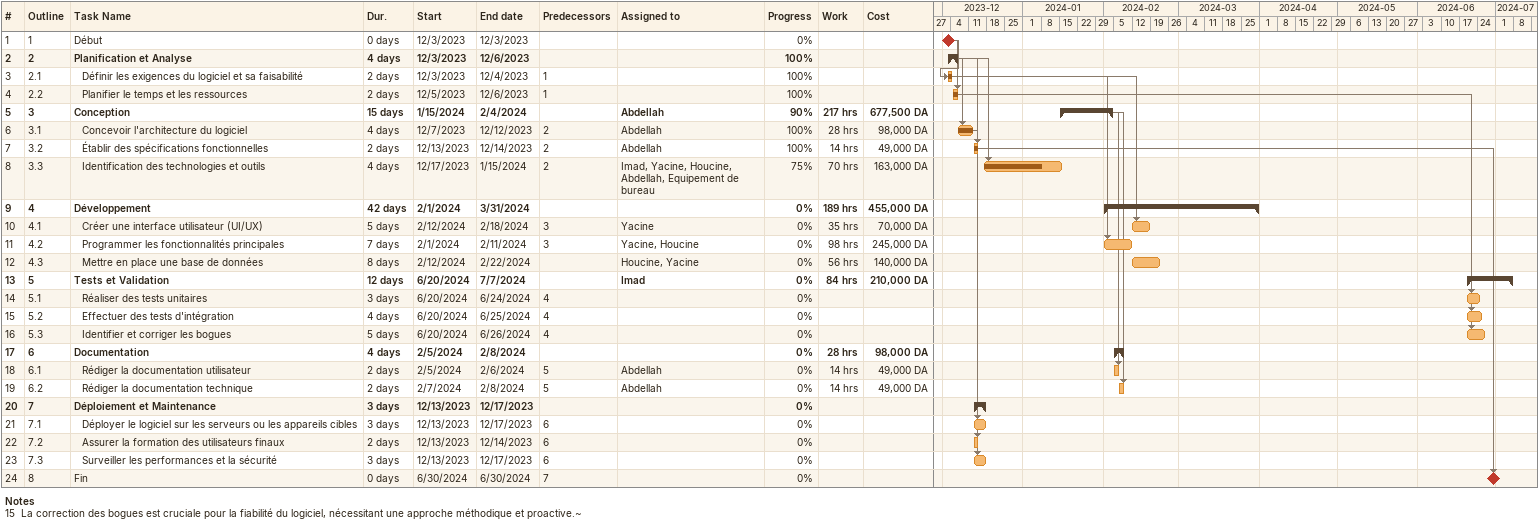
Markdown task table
| ID | WBS | Task | Duration | Start | Finish | Predecessors | Resources | % complete | Work (h) | Cost (DA) |
|---|---|---|---|---|---|---|---|---|---|---|
| 1 | 1 | Début | 0d | 2023-12-03 | 2023-12-03 |  |  | 0 |  |  |
| 2 | 2 | **Planification et Analyse** | 4d | 2023-12-03 | 2023-12-06 |  |  | 100 |  |  |
| 3 | 2.1 | Définir les exigences du logiciel et sa faisabilité | 2d | 2023-12-03 | 2023-12-04 | 1 |  | 100 |  |  |
| 4 | 2.2 | Planifier le temps et les ressources | 2d | 2023-12-05 | 2023-12-06 | 1 |  | 100 |  |  |
| 5 | 3 | **Conception** | 15d | 2024-01-15 | 2024-02-04 |  | Abdellah | 90 | 217 | 677500 |
| 6 | 3.1 | Concevoir l'architecture du logiciel | 4d | 2023-12-07 | 2023-12-12 | 2 | Abdellah | 100 | 28 | 98000 |
| 7 | 3.2 | Établir des spécifications fonctionnelles | 2d | 2023-12-13 | 2023-12-14 | 2 | Abdellah | 100 | 14 | 49000 |
| 8 | 3.3 | Identification des technologies et outils | 4d | 2023-12-17 | 2024-01-15 | 2 | Imad, Yacine, Houcine, Abdellah, Equipement de bureau | 75 | 70 | 163000 |
| 9 | 4 | **Développement** | 42d | 2024-02-01 | 2024-03-31 |  |  | 0 | 189 | 455000 |
| 10 | 4.1 | Créer une interface utilisateur (UI/UX) | 5d | 2024-02-12 | 2024-02-18 | 3 | Yacine | 0 | 35 | 70000 |
| 11 | 4.2 | Programmer les fonctionnalités principales | 7d | 2024-02-01 | 2024-02-11 | 3 | Yacine, Houcine | 0 | 98 | 245000 |
| 12 | 4.3 | Mettre en place une base de données | 8d | 2024-02-12 | 2024-02-22 |  | Houcine, Yacine | 0 | 56 | 140000 |
| 13 | 5 | **Tests et Validation** | 12d | 2024-06-20 | 2024-07-07 |  | Imad | 0 | 84 | 210000 |
| 14 | 5.1 | Réaliser des tests unitaires | 3d | 2024-06-20 | 2024-06-24 | 4 |  | 0 |  |  |
| 15 | 5.2 | Effectuer des tests d'intégration | 4d | 2024-06-20 | 2024-06-25 | 4 |  | 0 |  |  |
| 16 | 5.3 | Identifier et corriger les bogues | 5d | 2024-06-20 | 2024-06-26 | 4 |  | 0 |  |  |
| 17 | 6 | **Documentation** | 4d | 2024-02-05 | 2024-02-08 |  |  | 0 | 28 | 98000 |
| 18 | 6.1 | Rédiger la documentation utilisateur | 2d | 2024-02-05 | 2024-02-06 | 5 | Abdellah | 0 | 14 | 49000 |
| 19 | 6.2 | Rédiger la documentation technique | 2d | 2024-02-07 | 2024-02-08 | 5 | Abdellah | 0 | 14 | 49000 |
| 20 | 7 | **Déploiement et Maintenance** | 3d | 2023-12-13 | 2023-12-17 |  |  | 0 |  |  |
| 21 | 7.1 | Déployer le logiciel sur les serveurs ou les appareils cibles | 3d | 2023-12-13 | 2023-12-17 | 6 |  | 0 |  |  |
| 22 | 7.2 | Assurer la formation des utilisateurs finaux | 2d | 2023-12-13 | 2023-12-14 | 6 |  | 0 |  |  |
| 23 | 7.3 | Surveiller les performances et la sécurité | 3d | 2023-12-13 | 2023-12-17 | 6 |  | 0 |  |  |
| 24 | 8 | Fin | 0d | 2024-06-30 | 2024-06-30 | 7 |  | 0 |  |  |

Notes
- 15: La correction des bogues est cruciale pour la fiabilité du logiciel, nécessitant une approche méthodique et proactive.~
